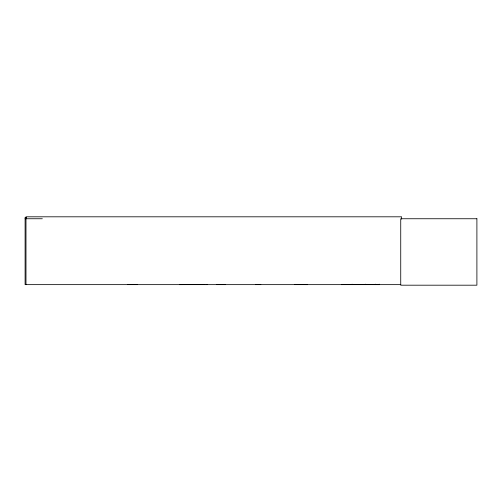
<?xml version="1.0" encoding="UTF-8"?>
<svg xmlns="http://www.w3.org/2000/svg" width="502" height="502" viewBox="0 0 502 502"><rect width="100%" height="100%" fill="white"/><g stroke="black" fill="none" stroke-linecap="round" stroke-linejoin="round"><path stroke-width="0.75" d="M127.382 284.502L137.347 284.502M203.969 284.502L188.47 284.571M352.159 284.615L352.097 284.201L352.178 284.609M379.154 284.615L379.167 284.201L379.098 284.64L341.561 284.571M127.389 284.584L137.347 284.546M203.975 284.584L179.478 284.64M379.167 284.377L352.097 284.396M179.867 284.546L187.001 284.571M255.386 284.64L260.839 284.502L255.744 284.571M205.952 284.64L207.2 284.502L206.366 284.571M365.607 284.571L365.632 284.257M26.669 217.498L25.1 217.498L25.1 284.64L400.834 284.64M25.1 218.746L42.319 218.746M351.526 284.502L341.561 284.64M294.9 284.603L307.594 284.64M375.753 284.571L375.734 284.257M217.347 284.571L216.513 284.502L217.761 284.64M307.237 284.571L302.198 284.571M224.927 284.571L217.786 284.502L225.222 284.64M401.619 219.148L401.619 216.808L25.985 216.808L25.985 284.64M375.665 284.22L375.665 284.64M365.701 284.22L365.701 284.64M476.9 218.746L400.734 218.746L400.734 285.192L476.9 285.192L476.9 218.746"/></g></svg>
